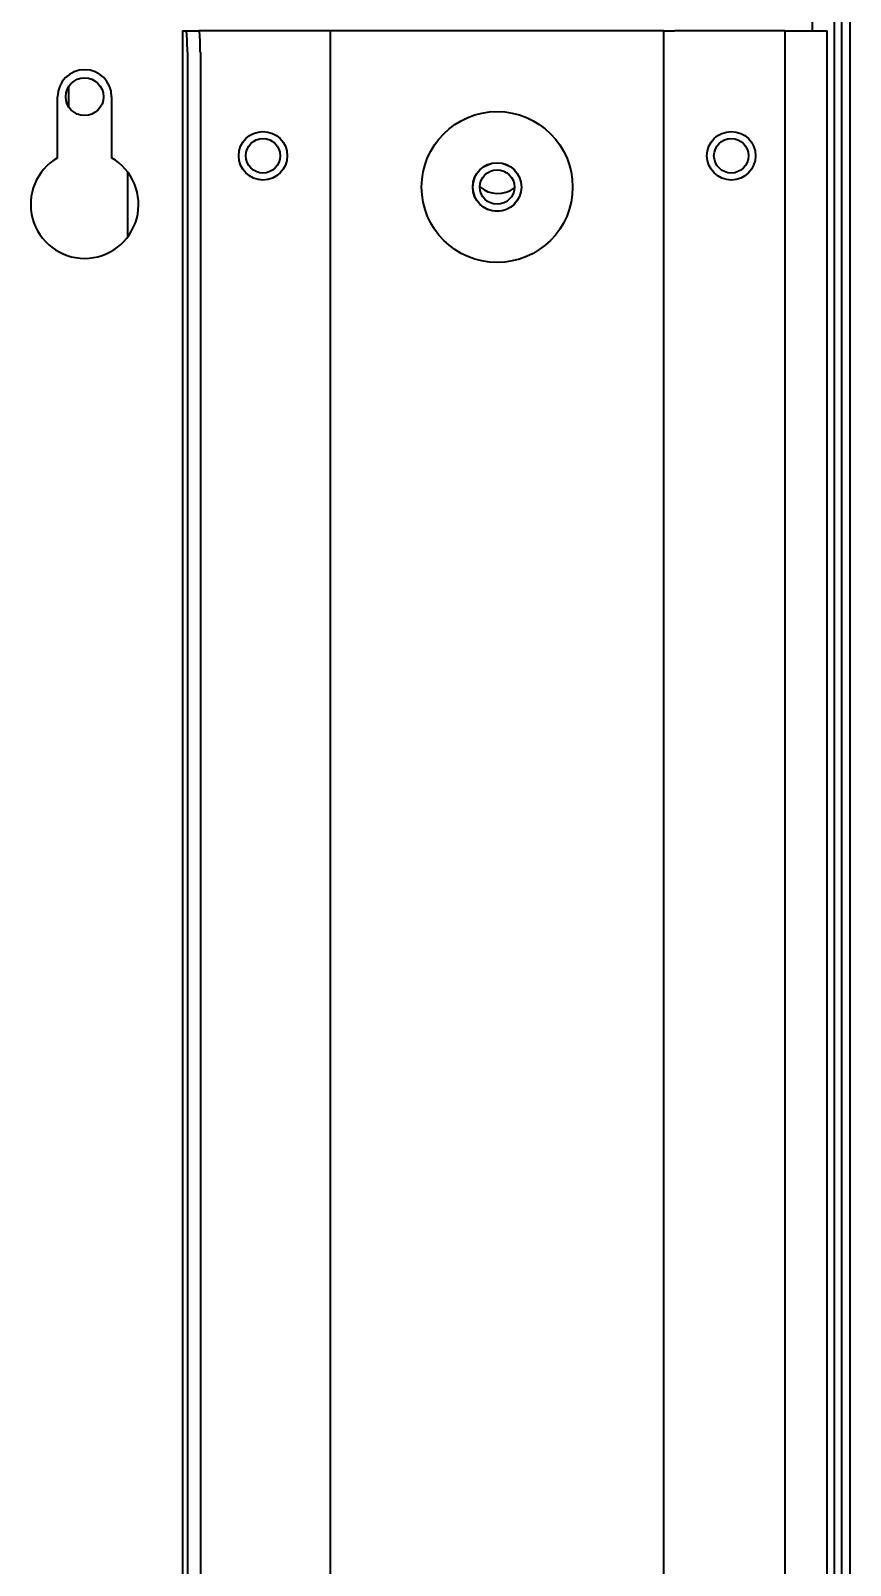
# Model space of a CAD drawing. Header units: inches. Extents: x 786 to 5755, y -850 to 3635.
# Drawn here: x 4181.2 to 4257.2, y 3230.2 to 3372.6 of the extents above; entities that cross this region are included whole.
import ezdxf

# ---------------------------------------------------------------- set-up
doc = ezdxf.new("R2010")
doc.units = ezdxf.units.IN
doc.layers.add('1', color=7, linetype='Continuous', true_color=0xffffff)

msp = doc.modelspace()

# ---------------------------------------------------------------- linework, layer by layer
at = {"layer": '1', "color": 7, "linetype": 'Continuous', "lineweight": 35}
for p, q in [((4255.74, 3463.9), (4255.74, 2485.05)), ((4256.44, 2809.87), (4256.44, 3463.85)), ((4257.24, 2809.87), (4257.24, 3463.85)), ((4253.74, 3372.55), (4253.74, 3460.15)), ((4195.32, 3372.55), (4195.32, 3372.55)), ((4195.32, 3372.55), (4195.32, 2576.55)), ((4195.32, 3372.55), (4195.63, 3372.55)), ((4195.63, 3372.55), (4196.83, 3372.55)), ((4197.52, 3372.55), (4196.83, 3372.55)), ((4208.04, 3372.55), (4197.52, 3372.55)), ((4209.04, 3372.55), (4208.04, 3372.55)), ((4211.24, 3372.55), (4209.04, 3372.55)), ((4209.04, 2576.55), (4209.04, 3372.55)), ((4237.74, 3372.55), (4211.24, 3372.55)), ((4239.94, 3372.55), (4237.74, 3372.55)), ((4239.94, 3372.55), (4240.94, 3372.55)), ((4239.94, 2576.55), (4239.94, 3372.55)), ((4251.16, 3372.55), (4240.94, 3372.55)), ((4251.16, 3372.55), (4251.36, 3372.55)), ((4251.16, 3372.55), (4251.16, 2576.55)), ((4251.36, 3372.55), (4254.91, 3372.55)), ((4254.91, 3372.55), (4255.11, 3372.55)), ((4255.11, 2576.55), (4255.11, 3372.55)), ((4195.77, 3370.55), (4195.77, 2578.55)), ((4196.97, 3370.55), (4196.97, 2578.55)), ((4183.74, 3360.76), (4183.74, 3366.43)), ((4184.74, 3367.33), (4184.74, 3365.53)), ((4188.74, 3366.43), (4188.74, 3360.76)), ((4190.23, 3359.44), (4190.23, 3353.42))]:
    msp.add_line(p, q, dxfattribs=at)
for centre, radius in [((4186.24, 3366.43), 1.75), ((4224.49, 3358.05), 7), ((4202.78, 3360.95), 2.25), ((4202.78, 3360.95), 1.6), ((4246.2, 3360.95), 2.25), ((4246.2, 3360.95), 1.6), ((4224.49, 3358.05), 2.26), ((4224.49, 3358.05), 2.25), ((4224.49, 3358.05), 1.6)]:
    msp.add_circle(centre, radius, dxfattribs=at)
for centre, radius, start, end in [((4186.24, 3366.43), 2.5, 0, 180), ((4186.24, 3356.43), 5, 120, 60), ((4224.54, 3359.95), 2.5, 228.7097, 308.2809)]:
    msp.add_arc(centre, radius, start, end, dxfattribs=at)
for centre, major_axis, start_param, end_param in [((4195.63, 3370.55), (0, -2), 1.570796, 3.141593), ((4196.83, 3370.55), (0, 2), 4.712389, 6.283185)]:
    msp.add_ellipse(centre, major_axis=major_axis, ratio=0.069756, start_param=start_param, end_param=end_param, dxfattribs=at)

doc.saveas('drawing.dxf')
